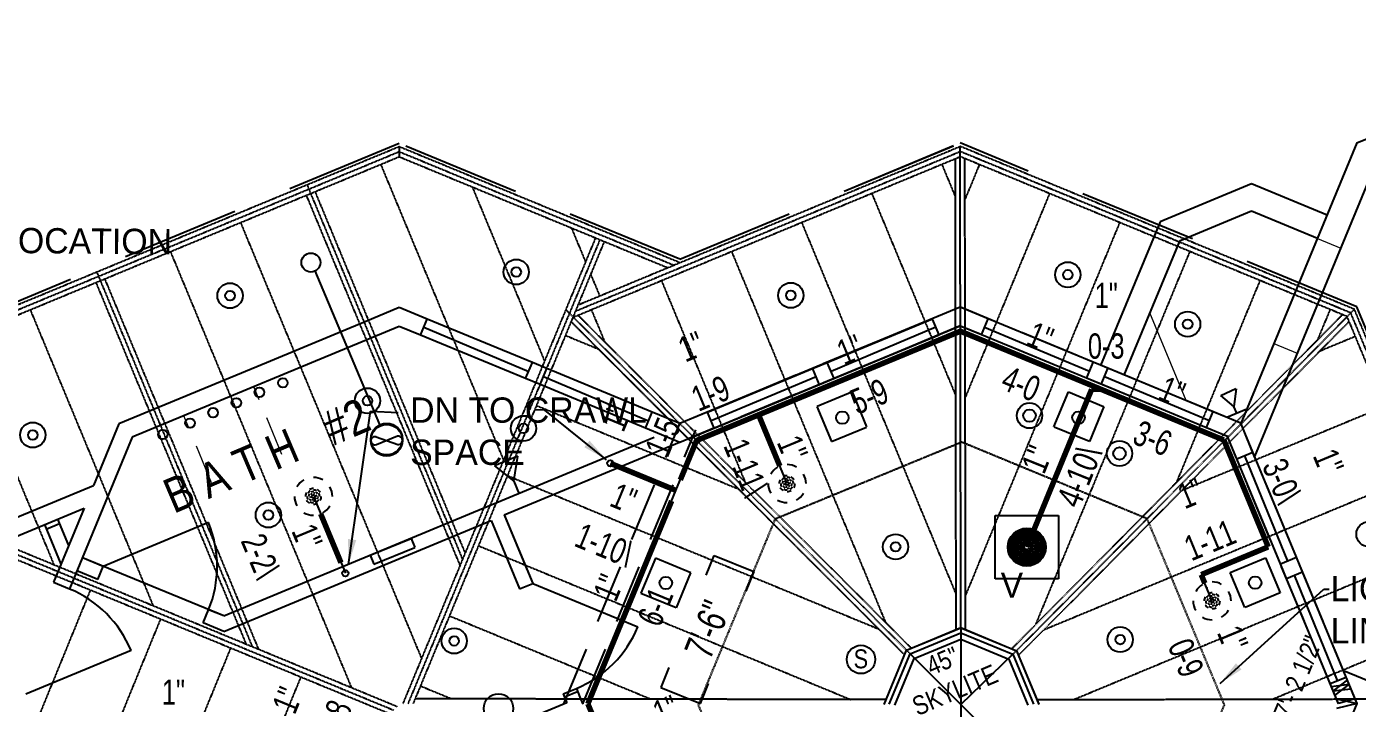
# Model space of a CAD drawing. Extents: x -16 to 10076, y -1 to 10000.
# Drawn here: x 2323.1 to 2743.9, y 953.4 to 1167.5 of the extents above; entities that cross this region are included whole.
import ezdxf
from ezdxf.enums import TextEntityAlignment as Align

# ---------------------------------------------------------------- set-up
doc = ezdxf.new("R2010")
doc.units = 0
doc.header["$MEASUREMENT"] = 0
doc.linetypes.add('HIDDEN', pattern=[0.375, 0.25, -0.125])
doc.linetypes.add('HIDDEN2', pattern=[0.1875, 0.125, -0.0625])
for name, color, linetype in [('BALCONY', 9, 'Continuous'), ('CABINETS', 30, 'HIDDEN'), ('DMNS', 1, 'Continuous'), ('DOORS', 3, 'Continuous'), ('ELEC', 5, 'Continuous'), ('FOUNDATION', 5, 'Continuous'), ('HVAC', 5, 'Continuous'), ('LITE COVE-g', 7, 'HIDDEN'), ('PLUMBING', 5, 'Continuous'), ('ROOF BEAMS', 251, 'HIDDEN'), ('ROOF FRAMING', 4, 'HIDDEN2'), ('ROOFLINE', 252, 'HIDDEN'), ('SKYLITES', 3, 'Continuous'), ('SPRKDATA', 2, 'Continuous'), ('SPRKDATC', 2, 'Continuous'), ('SPRKVIEW', 1, 'Continuous'), ('SPRNKS', 1, 'Continuous'), ('TEXT', 1, 'Continuous'), ('TEXT-arch', 1, 'Continuous'), ('WALLS', 3, 'Continuous'), ('WINDOWS', 5, 'Continuous')]:
    doc.layers.add(name, color=color, linetype=linetype)
for name, color, linetype, plot in [('GJ LAYOUT', 6, 'Continuous', False), ('SL02', 3, 'Continuous', False), ('SPRKDAT2', 2, 'Continuous', False)]:
    doc.layers.add(name, color=color, linetype=linetype, plot=plot)
doc.styles.add('ARCHENT', font='technical.ttf', dxfattribs={"height": 6})
doc.styles.add('ARCHENTLTD', font='technical.ttf', dxfattribs={"height": 6})
doc.styles.add('HCAD', font='HCAD.SHX', dxfattribs={"width": 0.8, "height": 8})
doc.styles.add('PIPESIZE', font='hcad.shx', dxfattribs={"width": 0.8})
doc.styles.get("Standard").update_dxf_attribs({"font": 'hcad.shx', "height": 8})
doc.dimstyles.new('DEFAULT', dxfattribs={"dimtxt": 8, "dimasz": 8, "dimexe": 8, "dimexo": 8, "dimgap": 1, "dimtad": 0, "dimdec": 1, "dimrnd": 0.5, "dimzin": 7, "dimdsep": 46, "dimlunit": 4, "dimtxsty": 'Standard', "dimcen": 0, "dimclrd": 256, "dimclre": 256, "dimclrt": 256, "dimadec": 0, "dimazin": 0, "dimtfac": 1, "dimtdec": 4, "dimtofl": 0, "dimtmove": 2, "dimatfit": 3, "dimfxl": 1, "dimtolj": 1, "dimtzin": 0, "dimarcsym": 0})

# ---------------------------------------------------------------- blocks, each defined once
blk = doc.blocks.new('HEAD7')
at = {"layer": 'SPRNKS', "color": 0}
for radius in [6, 5.75, 5.25, 4.75, 4.25, 3.75, 3.5, 3, 2.5, 2, 1.5, 1.25, 0.75]:
    blk.add_circle((0, 0), radius, dxfattribs=at)
blk = doc.blocks.new('TYPDROP')
at = {"color": 120}
for p, q in [((0, 1), (1, 1)), ((0, 0), (0, 1)), ((1, 1), (1, 0)), ((1, 0), (0, 0))]:
    blk.add_line(p, q, dxfattribs=at)
at = {"color": 120, "width": 0.8, "flags": 1}
blk.add_attdef('DROP_LENGTH', text='', height=0.04, dxfattribs=at).set_placement((0.5, 0), align=Align.CENTER)
blk = doc.blocks.new('HEAD3')
at = {"layer": 'SPRNKS', "color": 0}
blk.add_circle((0, 0), 0.5, dxfattribs=at)
for radius, start, end in [(6, 120, 150), (6, 60, 90), (6, 180, 210), (2.5, 150, 180), (2, 180, 210), (2, 120, 150), (1.5, 150, 180), (2.5, 90, 120), (1, 180, 210), (1, 120, 150), (1.5, 90, 120), (2, 60, 90), (1, 60, 90), (1.5, 30, 60), (1, 0, 30), (2.5, 30, 60), (1.5, 330, 0), (2, 0, 30), (2.5, 330, 0), (6, 0, 30), (2.5, 210, 240), (1.5, 210, 240), (2, 240, 270), (1, 240, 270), (1.5, 270, 300), (2.5, 270, 300), (1, 300, 330), (2, 300, 330), (6, 300, 330), (6, 240, 270)]:
    blk.add_arc((0, 0), radius, start, end, dxfattribs=at)
blk = doc.blocks.new('PIPEX')
at = {"color": 0}
blk.add_point((0, 0), dxfattribs=at)
at = {"layer": 'SPRKDATA', "color": 0, "width": 0.8}
for tag, style, p in [('DIA', 'PIPESIZE', (0, 3.6)), ('LENGTH', 'HCAD', (0, -10.8))]:
    blk.add_attdef(tag, text='', height=8, dxfattribs=dict(at, style=style)).set_placement(p, align=Align.CENTER)
at = {"layer": 'SPRKDATA', "color": 0, "style": 'HCAD', "width": 0.8, "flags": 1}
blk.add_attdef('HANDLE', (-16.2, -21.6), '', height=7.2, dxfattribs=at)
blk = doc.blocks.new('AFFOFF')
at = {"layer": 'DMNS'}
for p, q in [((-21.08, -25.85), (-21.08, -39.35)), ((-14.33, -25.85), (-21.08, -25.85)), ((17.17, -25.85), (23.92, -25.85)), ((23.92, -25.85), (23.92, -39.35)), ((-21.08, -39.35), (-14.33, -39.35)), ((23.92, -39.35), (17.17, -39.35))]:
    blk.add_line(p, q, dxfattribs=at)
at = {"layer": 'DMNS', "width": 0.75}
blk.add_attdef('AFF', text='', height=9, dxfattribs=at).set_placement((1.42, -37.1), align=Align.CENTER)

msp = doc.modelspace()

# ---------------------------------------------------------------- linework, layer by layer
at = {"layer": 'BALCONY', "linetype": 'Continuous', "lineweight": 25, "ltscale": 75}
msp.add_line((2739.56516, 963.78059), (2797.78835, 939.71245), dxfattribs=at)
at = {"layer": 'CABINETS', "lineweight": 9, "ltscale": 50}
for p, q in [((2403.83619, 1032.16933), (2394.97994, 1053.53303)), ((2381.56104, 1023.23525), (2372.81092, 1044.34293))]:
    msp.add_line(p, q, dxfattribs=at)
at = {"layer": 'DOORS', "ltscale": 75}
for p, q in [((2380.58714, 1010.6115), (2347.35767, 996.76222)), ((2385.485, 981.06692), (2340.72563, 999.44375)), ((2483.15416, 991.36966), (2516.41606, 977.59848)), ((2356.14559, 970.1332), (2322.89425, 956.3357))]:
    msp.add_line(p, q, dxfattribs=at)
for centre, radius, start, end in [((2347.35767, 996.76222), 36, 337.6252485, 22.6252485), ((2322.90592, 956.34704), 35.98519, 22.5262444, 67.5019631), ((2483.15416, 991.36966), 35.98566, 292.5321603, 337.5093435)]:
    msp.add_arc(centre, radius, start, end, dxfattribs=at)
at = {"layer": 'ELEC', "ltscale": 50}
for p, q in [((2584.23357, 1051.94238), (2573.15163, 1047.33906)), ((2588.83689, 1040.86044), (2584.23357, 1051.94238)), ((2647.9793, 1040.88802), (2652.57228, 1051.97425)), ((2652.57228, 1051.97425), (2663.65851, 1047.38128)), ((2573.03346, 1047.30017), (2577.63678, 1036.21823)), ((2663.77672, 1047.34249), (2659.18374, 1036.25626)), ((2577.63678, 1036.21823), (2588.71872, 1040.82154)), ((2659.18374, 1036.25626), (2648.09751, 1040.84924)), ((2521.95056, 999.37565), (2517.36948, 988.28449)), ((2533.15277, 994.73851), (2521.95056, 999.37565)), ((2703.70642, 994.81806), (2714.9043, 999.46565)), ((2714.9043, 999.46565), (2719.49573, 988.37877)), ((2528.57169, 983.64736), (2533.15277, 994.73851)), ((2708.29784, 983.73119), (2703.70642, 994.81806)), ((2517.36948, 988.28449), (2528.46063, 983.70341)), ((2719.49573, 988.37877), (2708.40885, 983.78735))]:
    msp.add_line(p, q, dxfattribs=at)
at = {"layer": 'ELEC', "ltscale": 0.75}
for p, q in [((2431.70909, 1000.27186), (2444.68536, 1005.52697)), ((2432.86011, 997.50147), (2445.83639, 1002.75658)), ((2444.71025, 1005.53731), (2445.83639, 1002.75658)), ((2431.73397, 1000.2822), (2432.86011, 997.50147))]:
    msp.add_line(p, q, dxfattribs=at)
at = {"layer": 'ELEC', "ltscale": 7.5}
for centre in [(2477.94648, 1089.88513), (2652.36918, 1089.03413), (2387.4253, 1082.40234), (2564.76775, 1082.50355), (2690.27026, 1073.39571), (2430.89312, 1049.17482), (2640.26429, 1044.45429), (2480.20981, 1040.42153), (2325.04164, 1038.32366), (2668.71835, 1032.4836), (2399.55172, 1013.00995), (2747.62903, 1006.93467), (2597.90814, 1002.95236), (2458.31689, 973.1595), (2668.94104, 973.59446)]:
    msp.add_circle(centre, 4, dxfattribs=at)
at = {"layer": 'ELEC'}
for centre, radius in [((2477.94648, 1089.88513), 1.5), ((2652.36918, 1089.03413), 1.5), ((2387.4253, 1082.40234), 1.5), ((2564.76775, 1082.50355), 1.5), ((2690.27026, 1073.39571), 1.5), ((2404.13163, 1054.82222), 1.5), ((2396.71419, 1051.8251), 1.5), ((2389.42704, 1048.51385), 1.5), ((2430.89312, 1049.17482), 1.5), ((2382.06289, 1045.38825), 1.5), ((2581.05915, 1043.78184), 1.98), ((2640.26429, 1044.45429), 1.98), ((2655.75431, 1043.81668), 1.98), ((2325.04164, 1038.32366), 1.5), ((2366.15957, 1038.49057), 1.5), ((2374.77575, 1042.077), 1.5), ((2480.20981, 1040.42153), 1.5), ((2668.71835, 1032.4836), 1.98), ((2399.55172, 1013.00995), 1.5), ((2597.90814, 1002.95236), 1.5), ((2525.25933, 991.50715), 1.98), ((2711.60287, 991.59407), 1.98), ((2458.31689, 973.1595), 1.5), ((2668.94104, 973.59446), 1.5)]:
    msp.add_circle(centre, radius, dxfattribs=at)
at = {"layer": 'ELEC', "ltscale": 0.75}
msp.add_circle((2586.95022, 967.30875), 4.47927, dxfattribs=at)
at = {"layer": 'FOUNDATION', "ltscale": 50}
for p, q in [((2743.7755, 1130.71917), (2832.44326, 1167.52077)), ((2743.7755, 1130.71917), (2707.10059, 1041.99894)), ((2749.90281, 1124.60061), (2711.43762, 1031.54953))]:
    msp.add_line(p, q, dxfattribs=at)
at = {"layer": 'FOUNDATION', "ltscale": 150}
for p, q in [((2710.42714, 1117.79773), (2681.53691, 1105.80683)), ((2734.34669, 1107.90994), (2710.42714, 1117.79773)), ((2710.43333, 1109.1386), (2687.66422, 1099.68826)), ((2731.2905, 1100.51672), (2710.43333, 1109.1386)), ((2681.53691, 1105.80683), (2662.74047, 1060.33639)), ((2687.66422, 1099.68826), (2670.1337, 1057.2802)), ((2708.95609, 1046.48758), (2702.69354, 1043.8883))]:
    msp.add_line(p, q, dxfattribs=at)
at = {"layer": 'FOUNDATION', "lineweight": 20, "ltscale": 50}
for p, q in [((2731.2905, 1100.51672), (2738.68372, 1097.46053)), ((2717.53765, 1067.24722), (2724.93088, 1064.19104))]:
    msp.add_line(p, q, dxfattribs=at)
at = {"layer": 'FOUNDATION', "lineweight": 20, "ltscale": 150}
msp.add_line((2689.76179, 1049.23399), (2678.2615, 1076.94217), dxfattribs=at)
at = {"layer": 'GJ LAYOUT'}
for centre in [(2507.70311, 1029.36016), (2423.89359, 994.58824)]:
    msp.add_circle(centre, 1, dxfattribs=at)
at = {"layer": 'HVAC', "ltscale": 50}
for p, q in [((2434.78324, 1041.69139), (2414.30286, 1090.24161)), ((2433.60697, 1037.77686), (2440.45138, 1035.35739)), ((2440.40153, 1037.89964), (2433.7238, 1035.24659))]:
    msp.add_line(p, q, dxfattribs=at)
at = {"layer": 'HVAC', "linetype": 'Continuous', "ltscale": 175}
for centre, radius in [((2412.99527, 1092.87805, -0.70477), 3), ((2436.96976, 1037.01199, -2), 5)]:
    msp.add_circle(centre, radius, dxfattribs=at)
at = {"layer": 'HVAC', "ltscale": 175}
msp.add_circle((2436.96465, 1036.61211, -2), 5, dxfattribs=at)
at = {"layer": 'HVAC', "ltscale": 50}
msp.add_circle((2472.32466, 951.79022), 4.66014, dxfattribs=at)
for centre, start, end in [((2433.25648, 1036.49228), 73.8042631, 293.6398425), ((2440.65595, 1036.64797), 261.380697, 100.9583941)]:
    msp.add_arc(centre, 1.29451, start, end, dxfattribs=at)
at = {"layer": 'LITE COVE-g'}
msp.add_lwpolyline([(2618.74408, 869.69389), (2677.56585, 894.1079), (2701.90324, 952.97666), (2677.48031, 1011.80711), (2618.83699, 1036.03962), (2559.7446, 1011.67923), (2535.47592, 952.87776), (2559.89237, 894.03437)], close=True, dxfattribs=at)
at = {"layer": 'PLUMBING', "ltscale": 75}
for p, q in [((2700.77125, 1050.83064), (2705.50706, 1053.04445)), ((2705.58523, 1052.92386), (2704.9131, 1047.35029)), ((2704.9131, 1047.35029), (2700.77125, 1050.83064))]:
    msp.add_line(p, q, dxfattribs=at)
at = {"layer": 'PLUMBING', "ltscale": 50}
msp.add_line((2705.82481, 1045.18794), (2704.9131, 1047.35029), dxfattribs=at)
at = {"layer": 'PLUMBING', "ltscale": 10}
for p, q in [((2478.49128, 1031.59904), (2471.02885, 1028.57943)), ((2477.18033, 1023.71637), (2478.49128, 1031.59904)), ((2471.02885, 1028.57943), (2477.18033, 1023.71637))]:
    msp.add_line(p, q, dxfattribs=at)
at = {"layer": 'PLUMBING', "ltscale": 90}
msp.add_line((2477.18033, 1023.71637), (2478.88521, 1019.61747), dxfattribs=at)
at = {"layer": 'ROOF BEAMS', "ltscale": 75}
for p, q in [((2618.34261, 1078.76376), (2529.67486, 1041.96216)), ((2707.30062, 1041.99056), (2618.38891, 1078.74462)), ((2618.34687, 1072.81061), (2532.35404, 1037.11924)), ((2703.12138, 1037.76676), (2618.39846, 1072.78928)), ((2492.99533, 953.2869), (2529.67486, 1041.96216)), ((2498.97028, 953.27648), (2534.71952, 1039.91178)), ((2743.90822, 953.31779), (2707.16185, 1041.85031)), ((2737.95818, 953.30598), (2702.96671, 1037.61045)), ((2603.78284, 967.58314), (2618.5533, 973.71304)), ((2618.5533, 973.71304), (2633.76097, 967.41848)), ((2597.68482, 952.84721), (2603.78284, 967.58314)), ((2633.76097, 967.41848), (2639.77006, 952.85614))]:
    msp.add_line(p, q, dxfattribs=at)
at = {"layer": 'ROOF FRAMING'}
for p, q in [((2440.92244, 1129.50855), (2316.31032, 1077.8067)), ((2440.92349, 1127.885), (2317.45908, 1076.65934)), ((2529.63868, 1092.83465), (2440.92244, 1129.50855)), ((2440.92244, 1129.50855), (2440.92455, 1126.26146)), ((2527.67943, 1092.02146), (2440.92349, 1127.885)), ((2496.77313, 1077.56972), (2618.30744, 1128.01259)), ((2497.58353, 1079.53014), (2618.30628, 1129.63618)), ((2743.00917, 1078.08686), (2618.30628, 1129.63618)), ((2618.31246, 1126.38741), (2618.30628, 1129.63618)), ((2741.86195, 1076.93799), (2618.30744, 1128.01259)), ((2741.87184, 1076.9339), (2618.30937, 1128.0118)), ((2440.92455, 1126.26146), (2318.60783, 1075.51198)), ((2474.00507, 1030.34445), (2435.18566, 1123.88038)), ((2525.72018, 1091.20827), (2440.92455, 1126.26146)), ((2495.96109, 1075.60861), (2618.31245, 1126.3906)), ((2616.83266, 1113.79602), (2612.5909, 1124.01587)), ((2617.05257, 976.75008), (2616.81345, 1125.76844)), ((2740.71472, 1075.78912), (2618.3086, 1126.38901)), ((2618.55157, 977.37219), (2618.31245, 1126.39061)), ((2620.05257, 976.75091), (2619.81346, 1125.76693)), ((2619.83459, 1112.59944), (2624.48026, 1123.83778)), ((2461.03844, 998.97689), (2411.868, 1117.4538)), ((2461.84886, 1000.93736), (2414.40344, 1115.25779)), ((2486.9717, 1061.71201), (2464.17045, 1116.65196)), ((2460.22803, 997.01642), (2411.63248, 1114.10811)), ((2616.93351, 1050.94594), (2590.42436, 1114.81564)), ((2619.935, 1050.01901), (2646.65992, 1114.66922)), ((2448.07181, 967.60933), (2390.85025, 1105.48552)), ((2499.96294, 1093.02029), (2495.53656, 1103.6857)), ((2617.03436, 988.09586), (2568.25782, 1105.6154)), ((2620.03542, 987.43857), (2668.83958, 1105.50066)), ((2442.18787, 953.3755), (2503.04039, 1100.58374)), ((2443.80981, 953.37267), (2504.42661, 1100.0107)), ((2445.43175, 953.36984), (2505.81284, 1099.43765)), ((2425.91465, 958.3865), (2368.68254, 1096.28809)), ((2594.87305, 978.88302), (2546.09127, 1096.41517)), ((2642.26747, 978.39674), (2691.01925, 1096.33209)), ((2392.58827, 972.16285), (2345.12935, 1086.51581)), ((2394.54865, 971.35248), (2345.36487, 1089.8615)), ((2396.50902, 970.54211), (2347.90032, 1087.66549)), ((2504.38931, 1082.35488), (2501.56466, 1089.1609)), ((2550.47118, 1023.25537), (2523.92473, 1087.21493)), ((2686.87248, 1023.47729), (2713.19891, 1087.16353)), ((2363.18265, 984.31847), (2324.34713, 1077.89322)), ((2495.96109, 1075.60861), (2493.665, 1077.90375)), ((2506.0693, 1067.62773), (2501.75819, 1078.0147)), ((2731.47748, 1068.55783), (2735.37857, 1077.99496)), ((2740.72297, 1075.76924), (2743.00917, 1078.08686)), ((2794.75338, 953.42022), (2743.00917, 1078.08686)), ((2600.32958, 969.18889), (2495.34171, 1074.10696)), ((2600.76907, 968.74969), (2495.34171, 1074.10696)), ((2601.38989, 970.2499), (2495.96109, 1075.60861)), ((2602.88925, 970.87215), (2497.46041, 1076.2309)), ((2634.65764, 970.70577), (2739.23693, 1076.40001)), ((2636.15469, 970.08613), (2740.72297, 1075.76924)), ((2636.77573, 968.58113), (2741.34657, 1074.26682)), ((2791.50854, 953.41225), (2740.72297, 1075.76924)), ((2793.12969, 953.41929), (2741.86195, 1076.93799)), ((2504.09767, 1065.35681), (2493.53035, 1069.7251)), ((2732.12239, 1064.9443), (2743.29177, 1069.58027)), ((2331.81665, 997.28445), (2308.99709, 1052.26852)), ((2548.41781, 1021.06615), (2484.36179, 1047.54544)), ((2688.49383, 1020.85061), (2752.4922, 1047.41381)), ((2592.73794, 976.77548), (2475.19322, 1025.36578)), ((2644.86527, 976.75691), (2761.69262, 1025.24734)), ((2286.62824, 1014.34831), (2439.12613, 951.31251)), ((2288.60034, 1015.15622), (2440.26732, 952.46389)), ((2284.65614, 1013.54039), (2437.98494, 950.16113)), ((2583.73557, 954.52712), (2466.02466, 1003.18612)), ((2654.18449, 954.63975), (2770.89305, 1003.08088)), ((2317.17067, 925.27536), (2343.34379, 989.27318)), ((2520.39936, 954.73912), (2456.85609, 981.00645)), ((2717.09102, 954.76458), (2780.09348, 980.91442)), ((2317.2504, 862.06818), (2365.52361, 980.10455)), ((2618.55157, 977.37219), (2618.55234, 975.74846)), ((2339.41789, 852.86942), (2387.70343, 970.93592)), ((2601.38989, 970.2499), (2602.53844, 969.10252)), ((2636.15469, 970.08613), (2635.00564, 968.93832)), ((2383.66709, 897.66424), (2409.88325, 961.76729)), ((2457.30988, 954.84913), (2447.68753, 958.82679)), ((2594.91746, 954.60918), (2446.05137, 954.86876)), ((2642.53811, 954.61664), (2790.88646, 954.91101))]:
    msp.add_line(p, q, dxfattribs=at)
at = {"layer": 'ROOFLINE', "linetype": 'HIDDEN', "ltscale": 150}
for p, q in [((2440.92454, 1130.58303), (2315.54729, 1078.56373)), ((2529.64072, 1093.90916), (2440.92454, 1130.58303)), ((2529.64072, 1093.91653), (2618.30831, 1130.71806)), ((2529.64191, 1093.90916), (2618.30951, 1130.71069)), ((2743.77679, 1078.8449), (2618.30831, 1130.71069)), ((2795.83865, 953.41295), (2743.77679, 1078.8449))]:
    msp.add_line(p, q, dxfattribs=at)
at = {"layer": 'SKYLITES', "linetype": 'Continuous', "ltscale": 75}
for p, q in [((2601.38989, 970.2499), (2618.55157, 977.37219)), ((2618.55157, 977.37219), (2636.15469, 970.08613)), ((2602.53844, 969.10252), (2618.55234, 975.74846)), ((2618.55234, 975.74846), (2635.00564, 968.93832)), ((2594.29717, 953.11026), (2601.38989, 970.2499)), ((2595.92318, 953.11666), (2602.53844, 969.10252)), ((2635.00564, 968.93832), (2641.53099, 953.1249)), ((2636.15469, 970.08613), (2643.15658, 953.11787))]:
    msp.add_line(p, q, dxfattribs=at)
at = {"layer": 'SKYLITES', "linetype": 'HIDDEN', "ltscale": 75}
for p, q in [((2601.39269, 970.24202), (2618.55438, 977.36431)), ((2618.55438, 977.36431), (2636.1575, 970.07825)), ((2594.29998, 953.10238), (2601.39269, 970.24202)), ((2636.1575, 970.07825), (2643.15938, 953.10999))]:
    msp.add_line(p, q, dxfattribs=at)
at = {"layer": 'SKYLITES', "linetype": 'Continuous', "ltscale": 150}
for p, q in [((2618.55234, 975.74846), (2618.57375, 930.28405)), ((2602.53844, 969.10252), (2634.70409, 936.97831)), ((2618.56301, 953.0986), (2635.00564, 968.93832))]:
    msp.add_line(p, q, dxfattribs=at)
at = {"layer": 'SPRKDAT2'}
for p, q in [((2554.57399, 1044.69888), (2618.3993, 1071.1591)), ((2662.89887, 1052.764), (2618.3993, 1071.1591)), ((2639.40005, 1002.83452), (2659.89888, 1052.75929)), ((2662.89887, 1052.764), (2659.89888, 1052.75929)), ((2662.89887, 1052.764), (2701.71194, 1036.71956)), ((2534.96266, 1036.56856), (2554.57399, 1044.69888)), ((2563.59543, 1022.93806), (2554.57399, 1044.69888)), ((2528.45475, 1020.79718), (2534.96266, 1036.56856)), ((2701.71194, 1036.71956), (2715.73854, 1002.92546)), ((2507.70311, 1029.36016), (2528.45475, 1020.79718)), ((2413.7855, 1018.91727), (2423.89359, 994.58824)), ((2500.59355, 953.27791), (2528.45475, 1020.79718)), ((2694.56178, 994.13582), (2715.73854, 1002.92546)), ((2697.99721, 985.85887), (2694.56178, 994.13582))]:
    msp.add_line(p, q, dxfattribs=at)
at = {"layer": 'SPRKVIEW', "color": 2, "const_width": 1.75}
for points in [[(2554.57399, 1044.69888), (2618.3993, 1071.1591)], [(2662.89887, 1052.764), (2618.3993, 1071.1591)], [(2641.67899, 1008.38487), (2659.89888, 1052.75929)], [(2662.89887, 1052.764), (2659.89888, 1052.75929)], [(2662.89887, 1052.764), (2701.71194, 1036.71956)], [(2534.96266, 1036.56856), (2554.57399, 1044.69888)], [(2561.29763, 1028.48063), (2554.57399, 1044.69888)], [(2529.82794, 1024.125), (2534.96266, 1036.56856)], [(2701.71194, 1036.71956), (2715.73854, 1002.92546)], [(2507.70311, 1029.36016), (2528.45475, 1020.79718)], [(2416.08756, 1013.37647), (2422.51235, 997.91272)], [(2500.59355, 953.27791), (2527.08156, 1017.46937)], [(2694.56178, 994.13582), (2715.73854, 1002.92546)], [(2695.69711, 991.40049), (2694.56178, 994.13582)], [(2514.52713, 919.67847), (2500.59355, 953.27791)]]:
    msp.add_lwpolyline(points, dxfattribs=at)
at = {"layer": 'WALLS', "ltscale": 75}
for p, q in [((2440.9582, 1078.62951), (2432.18535, 1074.98964)), ((2449.77288, 1074.98566), (2440.9582, 1078.62951)), ((2618.34542, 1078.75588), (2529.67766, 1041.95428)), ((2627.16116, 1075.11166), (2618.34542, 1078.75588)), ((2432.18535, 1074.98964), (2398.93379, 1061.19349)), ((2447.62217, 1069.8651), (2449.77288, 1074.98566)), ((2483.0422, 1061.23265), (2449.77288, 1074.98566)), ((2576.28502, 1061.29869), (2609.53489, 1075.09907)), ((2611.67229, 1070.03128), (2609.56898, 1075.01694)), ((2625.031, 1070.04082), (2627.12719, 1075.02948)), ((2660.43071, 1061.35878), (2627.16116, 1075.11166)), ((2440.96206, 1072.67651), (2356.51955, 1037.64112)), ((2447.643, 1069.91471), (2440.96206, 1072.67651)), ((2480.91131, 1056.16211), (2447.643, 1069.91471)), ((2618.34967, 1072.80272), (2529.68189, 1036.00112)), ((2618.35206, 1072.80174), (2533.93267, 1037.684)), ((2578.42228, 1056.23084), (2611.67229, 1070.03128)), ((2625.031, 1070.04082), (2618.34967, 1072.80272)), ((2658.30068, 1056.28789), (2625.031, 1070.04082)), ((2398.93379, 1061.19349), (2352.30745, 1041.84812)), ((2480.91233, 1056.16169), (2483.05314, 1061.25869)), ((2487.66303, 1059.32247), (2483.0422, 1061.23265)), ((2571.66706, 1059.382), (2576.28502, 1061.29869)), ((2578.45646, 1056.14851), (2576.30836, 1061.24245)), ((2658.26663, 1056.20551), (2660.40745, 1061.30251)), ((2665.0514, 1059.4487), (2660.43071, 1061.35878)), ((2485.53315, 1054.25152), (2487.66303, 1059.32247)), ((2520.93569, 1045.56808), (2487.66303, 1059.32247)), ((2538.41671, 1045.58143), (2571.66706, 1059.382)), ((2573.83836, 1054.23173), (2571.70124, 1059.29964)), ((2662.88745, 1054.29533), (2665.01733, 1059.36629)), ((2698.32142, 1045.69563), (2665.0514, 1059.4487)), ((2485.5333, 1054.25145), (2480.91131, 1056.16211)), ((2518.80309, 1040.49825), (2485.5333, 1054.25145)), ((2540.55337, 1040.51333), (2573.80418, 1054.3141)), ((2573.80418, 1054.3141), (2578.42228, 1056.23084)), ((2662.92152, 1054.37774), (2658.30068, 1056.28789)), ((2696.19201, 1040.62448), (2662.92152, 1054.37774)), ((2518.80527, 1040.50347), (2520.93515, 1045.57443)), ((2518.80527, 1040.50347), (2520.93515, 1045.57443)), ((2529.67766, 1041.95428), (2520.93569, 1045.56808)), ((2540.5549, 1040.51396), (2538.41778, 1045.58187)), ((2696.20019, 1040.64558), (2698.33007, 1045.71654)), ((2707.06565, 1042.08097), (2698.32142, 1045.69563)), ((2352.30745, 1041.84812), (2344.24214, 1022.34228)), ((2529.68189, 1036.00112), (2518.80309, 1040.49825)), ((2529.68189, 1036.00112), (2518.80309, 1040.49825)), ((2702.85916, 1037.86843), (2696.19201, 1040.62448)), ((2710.88463, 1032.87994), (2707.06565, 1042.08097)), ((2356.51955, 1037.64112), (2336.66187, 989.61559)), ((2356.51955, 1037.64112), (2336.66187, 989.61559)), ((2385.485, 981.06692), (2521.579, 1037.6105)), ((2474.15995, 1013.03615), (2529.55765, 1036.05248)), ((2705.79244, 1030.80134), (2702.85916, 1037.86843)), ((2705.79293, 1030.80016), (2710.86371, 1032.87125)), ((2724.68574, 999.62912), (2710.88463, 1032.87994)), ((2719.59371, 997.55011), (2705.79276, 1030.80056)), ((2186.4094, 956.83136), (2344.24214, 1022.34228)), ((2185.1229, 950.34243), (2341.26975, 1015.15359)), ((2341.26975, 1015.15359), (2331.58046, 991.72018)), ((2385.49294, 976.19729), (2470.00177, 1011.30854)), ((2470.00177, 1011.30854), (2478.98787, 989.65866)), ((2474.15756, 1013.03462), (2481.41996, 995.53761)), ((2347.35767, 996.76222), (2340.79912, 999.46209)), ((2347.35767, 996.76222), (2340.79912, 999.46209)), ((2719.58831, 997.54835), (2724.68007, 999.62801)), ((2721.5105, 992.93202), (2719.59371, 997.55011)), ((2726.60202, 995.01224), (2724.68574, 999.62912)), ((2345.64469, 992.60101), (2339.02332, 995.32673)), ((2345.64469, 992.60101), (2339.02332, 995.32673)), ((2345.64469, 992.60101), (2347.35767, 996.76222)), ((2345.64469, 992.60101), (2347.35767, 996.76222)), ((2721.51027, 992.93258), (2726.60202, 995.01224)), ((2740.40391, 961.75954), (2726.60202, 995.01224)), ((2735.31136, 959.68179), (2721.5105, 992.93202)), ((2378.93439, 978.89715), (2380.64737, 983.05836)), ((2378.93439, 978.89715), (2380.64737, 983.05836)), ((2385.485, 981.06692), (2380.64737, 983.05836)), ((2385.49294, 976.19729), (2378.93439, 978.89715)), ((2385.49294, 976.19729), (2378.93439, 978.89715)), ((2735.31113, 959.68236), (2740.40288, 961.76201)), ((2737.9482, 953.32888), (2735.31136, 959.68179)), ((2743.86833, 953.41277), (2740.40391, 961.75954)), ((2492.78863, 956.409), (2493.93964, 953.63591)), ((2496.94347, 958.13079), (2498.09634, 955.35983)), ((2493.93932, 953.63669), (2404.34291, 916.44952)), ((2739.28338, 942.32171), (2743.86833, 953.41277))]:
    msp.add_line(p, q, dxfattribs=at)
at = {"layer": 'WALLS', "ltscale": 50}
for p, q in [((2329.32013, 1008.56964), (2333.47731, 1010.2924)), ((2332.90174, 1011.67757), (2336.37022, 1003.31151)), ((2474.15995, 1013.03615), (2483.14317, 991.38063)), ((2328.7461, 1009.95565), (2333.93739, 997.42774)), ((2331.58046, 991.72018), (2336.66187, 989.61559)), ((2478.986, 989.65788), (2483.14317, 991.38063)), ((2492.77895, 956.40499), (2496.94394, 958.13098)), ((2493.16179, 955.48118), (2497.32677, 957.20716)), ((2498.09042, 955.35737), (2498.99723, 953.17172))]:
    msp.add_line(p, q, dxfattribs=at)
at = {"layer": 'WALLS', "ltscale": 150}
for p, q in [((2740.781, 960.83625), (2736.26427, 957.37117)), ((2735.68924, 958.7566), (2741.34817, 959.44761)), ((2736.26427, 957.37117), (2741.91534, 958.05897)), ((2741.34817, 959.44761), (2736.83931, 955.98574)), ((2743.86833, 953.41277), (2737.32324, 951.81987)), ((2737.32919, 954.82026), (2743.86833, 953.41277)), ((2743.24931, 954.90415), (2737.9482, 953.32888))]:
    msp.add_line(p, q, dxfattribs=at)
at = {"layer": 'WINDOWS', "ltscale": 75}
for p, q in [((2448.68709, 1072.40054), (2481.87765, 1058.45999)), ((2610.65846, 1072.43337), (2577.48785, 1058.44543)), ((2626.04139, 1072.44435), (2659.23195, 1058.50381)), ((2486.59811, 1056.78703), (2519.78928, 1042.84623)), ((2572.76979, 1056.76573), (2539.59856, 1042.77753)), ((2663.95241, 1056.83085), (2697.14358, 1042.89004)), ((2708.19019, 1031.77877), (2721.802, 998.45205)), ((2723.95691, 993.93122), (2737.56897, 960.60388))]:
    msp.add_line(p, q, dxfattribs=at)

# ---------------------------------------------------------------- block references
at = {"layer": 'DMNS', "rotation": 68.00000000000003}
msp.add_blockref('AFFOFF', (2507.64176, 987.71289), dxfattribs=at).add_auto_attribs({'AFF': '7\'-6"'})
at = {"layer": 'SL02', "xscale": 20, "yscale": 20, "zscale": 20}
msp.add_blockref('TYPDROP', (2629.40005, 992.83452), dxfattribs=at)
at = {"layer": 'SPRKDATC'}
ref = msp.add_blockref('PIPEX', (2661.4, 1052.76), dxfattribs=at)
ref.add_attrib('LENGTH', '0-3', dxfattribs={"height": 8, "width": 0.75}).set_placement((2664.50385, 1062.46552), align=Align.CENTER)
ref.add_attrib('DIA', '1"', dxfattribs={"height": 8, "width": 0.75}).set_placement((2664.50385, 1078.46552), align=Align.CENTER)
ref = msp.add_blockref('PIPEX', (2640.65, 1061.96), dxfattribs=dict(at, rotation=337.6000189204705))
ref.add_attrib('LENGTH', '4-0', dxfattribs={"height": 8, "rotation": 337.6000189, "width": 0.75}).set_placement((2636.06, 1050.87), align=Align.CENTER)
ref.add_attrib('DIA', '1"', dxfattribs={"height": 8, "rotation": 337.6000189, "width": 0.75}).set_placement((2642.17, 1065.65), align=Align.CENTER)
ref = msp.add_blockref('PIPEX', (2544.77, 1040.64), dxfattribs=dict(at, rotation=22.49998099506303))
ref.add_attrib('LENGTH', '1-9', dxfattribs={"height": 8, "rotation": 22.499981, "width": 0.75}).set_placement((2540.90757, 1047.82324), align=Align.CENTER)
ref.add_attrib('DIA', '1"', dxfattribs={"height": 8, "rotation": 22.499981, "width": 0.75}).set_placement((2534.77757, 1062.60324), align=Align.CENTER)
ref = msp.add_blockref('PIPEX', (2586.49, 1057.93), dxfattribs=dict(at, rotation=22.49998099506303))
ref.add_attrib('LENGTH', '5-9', dxfattribs={"height": 8, "rotation": 22.499981, "width": 0.75}).set_placement((2591.08, 1046.84), align=Align.CENTER)
ref.add_attrib('DIA', '1"', dxfattribs={"height": 8, "rotation": 22.499981, "width": 0.75}).set_placement((2584.95, 1061.62), align=Align.CENTER)
ref = msp.add_blockref('PIPEX', (2682.31, 1044.74), dxfattribs=dict(at, rotation=337.6000189204705))
ref.add_attrib('LENGTH', '3-6', dxfattribs={"height": 8, "rotation": 337.6000189, "width": 0.75}).set_placement((2677.72, 1033.64), align=Align.CENTER)
ref.add_attrib('DIA', '1"', dxfattribs={"height": 8, "rotation": 337.6000189, "width": 0.75}).set_placement((2683.83, 1048.43), align=Align.CENTER)
ref = msp.add_blockref('PIPEX', (2531.71, 1028.69), dxfattribs=dict(at, rotation=67.4999429851891))
ref.add_attrib('LENGTH', '1-5', dxfattribs={"height": 8, "rotation": 67.499943, "width": 0.75}).set_placement((2528.00453, 1036.13505), align=Align.CENTER)
ref.add_attrib('DIA', '1"', dxfattribs={"height": 8, "rotation": 67.499943, "width": 0.75}).set_placement((2513.21453, 1042.23505), align=Align.CENTER)
ref = msp.add_blockref('PIPEX', (2559.09, 1033.82), dxfattribs=dict(at, rotation=292.6000569303445))
ref.add_attrib('LENGTH', '1-11\\', dxfattribs={"height": 8, "rotation": 292.6000569, "width": 0.75}).set_placement((2546.83544, 1026.50537), align=Align.CENTER)
ref.add_attrib('DIA', '1"', dxfattribs={"height": 8, "rotation": 292.6000569, "width": 0.75}).set_placement((2561.61544, 1032.63537), align=Align.CENTER)
at = {"layer": 'SPRKDATC', "color": 1, "rotation": 68}
msp.add_blockref('PIPEX', (2649.64946, 1027.7969), dxfattribs=at).add_auto_attribs({'LENGTH': '4-10\\', 'DIA': '1"'})
at = {"layer": 'SPRKDATC'}
ref = msp.add_blockref('PIPEX', (2708.73, 1019.83), dxfattribs=dict(at, rotation=292.6000569303445))
ref.add_attrib('LENGTH', '3-0\\', dxfattribs={"height": 8, "rotation": 292.6000569, "width": 0.75}).set_placement((2716.33888, 1022.24155), align=Align.CENTER)
ref.add_attrib('DIA', '1"', dxfattribs={"height": 8, "rotation": 292.6000569, "width": 0.75}).set_placement((2731.11888, 1028.38155), align=Align.CENTER)
ref = msp.add_blockref('PIPEX', (2518.08, 1025.08), dxfattribs=dict(at, rotation=337.6000189204705))
ref.add_attrib('LENGTH', '1-10\\', dxfattribs={"height": 8, "rotation": 337.6000189, "width": 0.75}).set_placement((2504.31397, 999.86783), align=Align.CENTER)
ref.add_attrib('DIA', '1"', dxfattribs={"height": 8, "rotation": 337.6000189, "width": 0.75}).set_placement((2510.41397, 1014.65783), align=Align.CENTER)
ref = msp.add_blockref('PIPEX', (2705.15, 998.54), dxfattribs=dict(at, rotation=22.49998099506303))
ref.add_attrib('LENGTH', '1-11', dxfattribs={"height": 8, "rotation": 22.499981, "width": 0.75}).set_placement((2698.84305, 1001.38428), align=Align.CENTER)
ref.add_attrib('DIA', '1"', dxfattribs={"height": 8, "rotation": 22.499981, "width": 0.75}).set_placement((2692.71305, 1016.16428), align=Align.CENTER)
ref = msp.add_blockref('PIPEX', (2418.84, 1006.76), dxfattribs=dict(at, rotation=292.6000569303445))
ref.add_attrib('LENGTH', '2-2\\', dxfattribs={"height": 8, "rotation": 292.6000569, "width": 0.75}).set_placement((2393.34287, 998.47994), align=Align.CENTER)
ref.add_attrib('DIA', '1"', dxfattribs={"height": 8, "rotation": 292.6000569, "width": 0.75}).set_placement((2408.12287, 1004.61994), align=Align.CENTER)
ref = msp.add_blockref('PIPEX', (2514.52, 987.04), dxfattribs=dict(at, rotation=67.4999429851891))
ref.add_attrib('LENGTH', '6-1', dxfattribs={"height": 8, "rotation": 67.499943, "width": 0.75}).set_placement((2525.61, 982.46), align=Align.CENTER)
ref.add_attrib('DIA', '1"', dxfattribs={"height": 8, "rotation": 67.499943, "width": 0.75}).set_placement((2510.82, 988.56), align=Align.CENTER)
ref = msp.add_blockref('PIPEX', (2696.28, 990), dxfattribs=dict(at, rotation=292.6000569303445))
ref.add_attrib('LENGTH', '0-9', dxfattribs={"height": 8, "rotation": 292.6000569, "width": 0.75}).set_placement((2686.05759, 966.31109), align=Align.CENTER)
ref.add_attrib('DIA', '1"', dxfattribs={"height": 8, "rotation": 292.6000569, "width": 0.75}).set_placement((2700.83759, 972.45109), align=Align.CENTER)
ref = msp.add_blockref('PIPEX', (2358.58, 927.08), dxfattribs=at)
ref.add_attrib('LENGTH', '0-3', dxfattribs={"height": 8, "width": 0.75}).set_placement((2369.53039, 936.95903), align=Align.CENTER)
ref.add_attrib('DIA', '1"', dxfattribs={"height": 8, "width": 0.75}).set_placement((2369.53039, 952.95903), align=Align.CENTER)
ref = msp.add_blockref('PIPEX', (2389.67, 932.1), dxfattribs=dict(at, rotation=67.59994290072271))
ref.add_attrib('LENGTH', '2-8', dxfattribs={"height": 8, "rotation": 67.5999429, "width": 0.75}).set_placement((2424.07004, 946.82704), align=Align.CENTER)
ref.add_attrib('DIA', '1"', dxfattribs={"height": 8, "rotation": 67.5999429, "width": 0.75}).set_placement((2409.28004, 952.91704), align=Align.CENTER)
ref = msp.add_blockref('PIPEX', (2525.19, 924.1), dxfattribs=dict(at, rotation=22.49998099506303))
ref.add_attrib('LENGTH', '1-11', dxfattribs={"height": 8, "rotation": 22.499981, "width": 0.75}).set_placement((2532.87791, 932.73973), align=Align.CENTER)
ref.add_attrib('DIA', '1"', dxfattribs={"height": 8, "rotation": 22.499981, "width": 0.75}).set_placement((2526.74791, 947.51973), align=Align.CENTER)
at = {"layer": 'SPRNKS'}
for name, p in [('HEAD3', (2563.59543, 1022.93806)), ('HEAD3', (2413.7855, 1018.91727)), ('HEAD7', (2639.40005, 1002.83452)), ('HEAD3', (2697.99721, 985.85887))]:
    msp.add_blockref(name, p, dxfattribs=at)

# ---------------------------------------------------------------- texts
at = {"layer": 'ELEC', "style": 'ARCHENT'}
msp.add_text('S', height=6, dxfattribs=at).set_placement((2584.63402, 964.51046))
at = {"layer": 'TEXT'}
msp.add_text('V', height=8, dxfattribs=at).set_placement((2631.11739, 986.81705))
at = {"layer": 'TEXT', "insert": (2246.40115, 1104.41523), "char_height": 8, "width": 138.5521061, "attachment_point": 1, "rotation": 359.5665139}
msp.add_mtext('120v 6" BELL LOCATION', dxfattribs=at)
at = {"layer": 'TEXT', "char_height": 8, "width": 83.9802153, "attachment_point": 1}
for s, insert in [('DN TO CRAWL SPACE', (2444.38703, 1050.1998)), ('LIGHT COVE LINE', (2735.48964, 993.72819))]:
    msp.add_mtext(s, dxfattribs=dict(at, insert=insert))
at = {"layer": 'TEXT-arch', "ltscale": 1.5, "insert": (2392.55614, 1029.08747), "char_height": 11, "attachment_point": 5, "rotation": 23.0769444, "style": 'ARCHENTLTD'}
msp.add_mtext('    B A T H   #2', dxfattribs=at)
at = {"layer": 'TEXT-arch', "char_height": 6, "style": 'ARCHENTLTD'}
for s, insert, attachment_point, rotation in [('LITE  COVE @ 7\'- 2 1/2"\\P\\P  ', (2727.50626, 975.45657), 3, 67.7619444), ('45"\\PSKYLITE\\P\\P  ', (2618.64759, 953.0181), 5, 23.1052778)]:
    msp.add_mtext(s, dxfattribs=dict(at, insert=insert, attachment_point=attachment_point, rotation=rotation))

# ---------------------------------------------------------------- leaders
at = {"layer": 'TEXT'}
for points in [[(2424.90524, 997.33802), (2431.82427, 1045.89163), (2440.55702, 1045.41703)], [(2506.52711, 1030.48732), (2486.99, 1046.13664), (2483.82183, 1046.31248)], [(2700.51554, 959.74869), (2733.32439, 989.56973), (2735.02885, 989.57491)]]:
    msp.add_leader(points, dimstyle='DEFAULT', override={"dimscale": 1, "dimgap": 1, "dimtad": 0, "dimtdec": 1}, dxfattribs=at)

doc.saveas('drawing.dxf')
